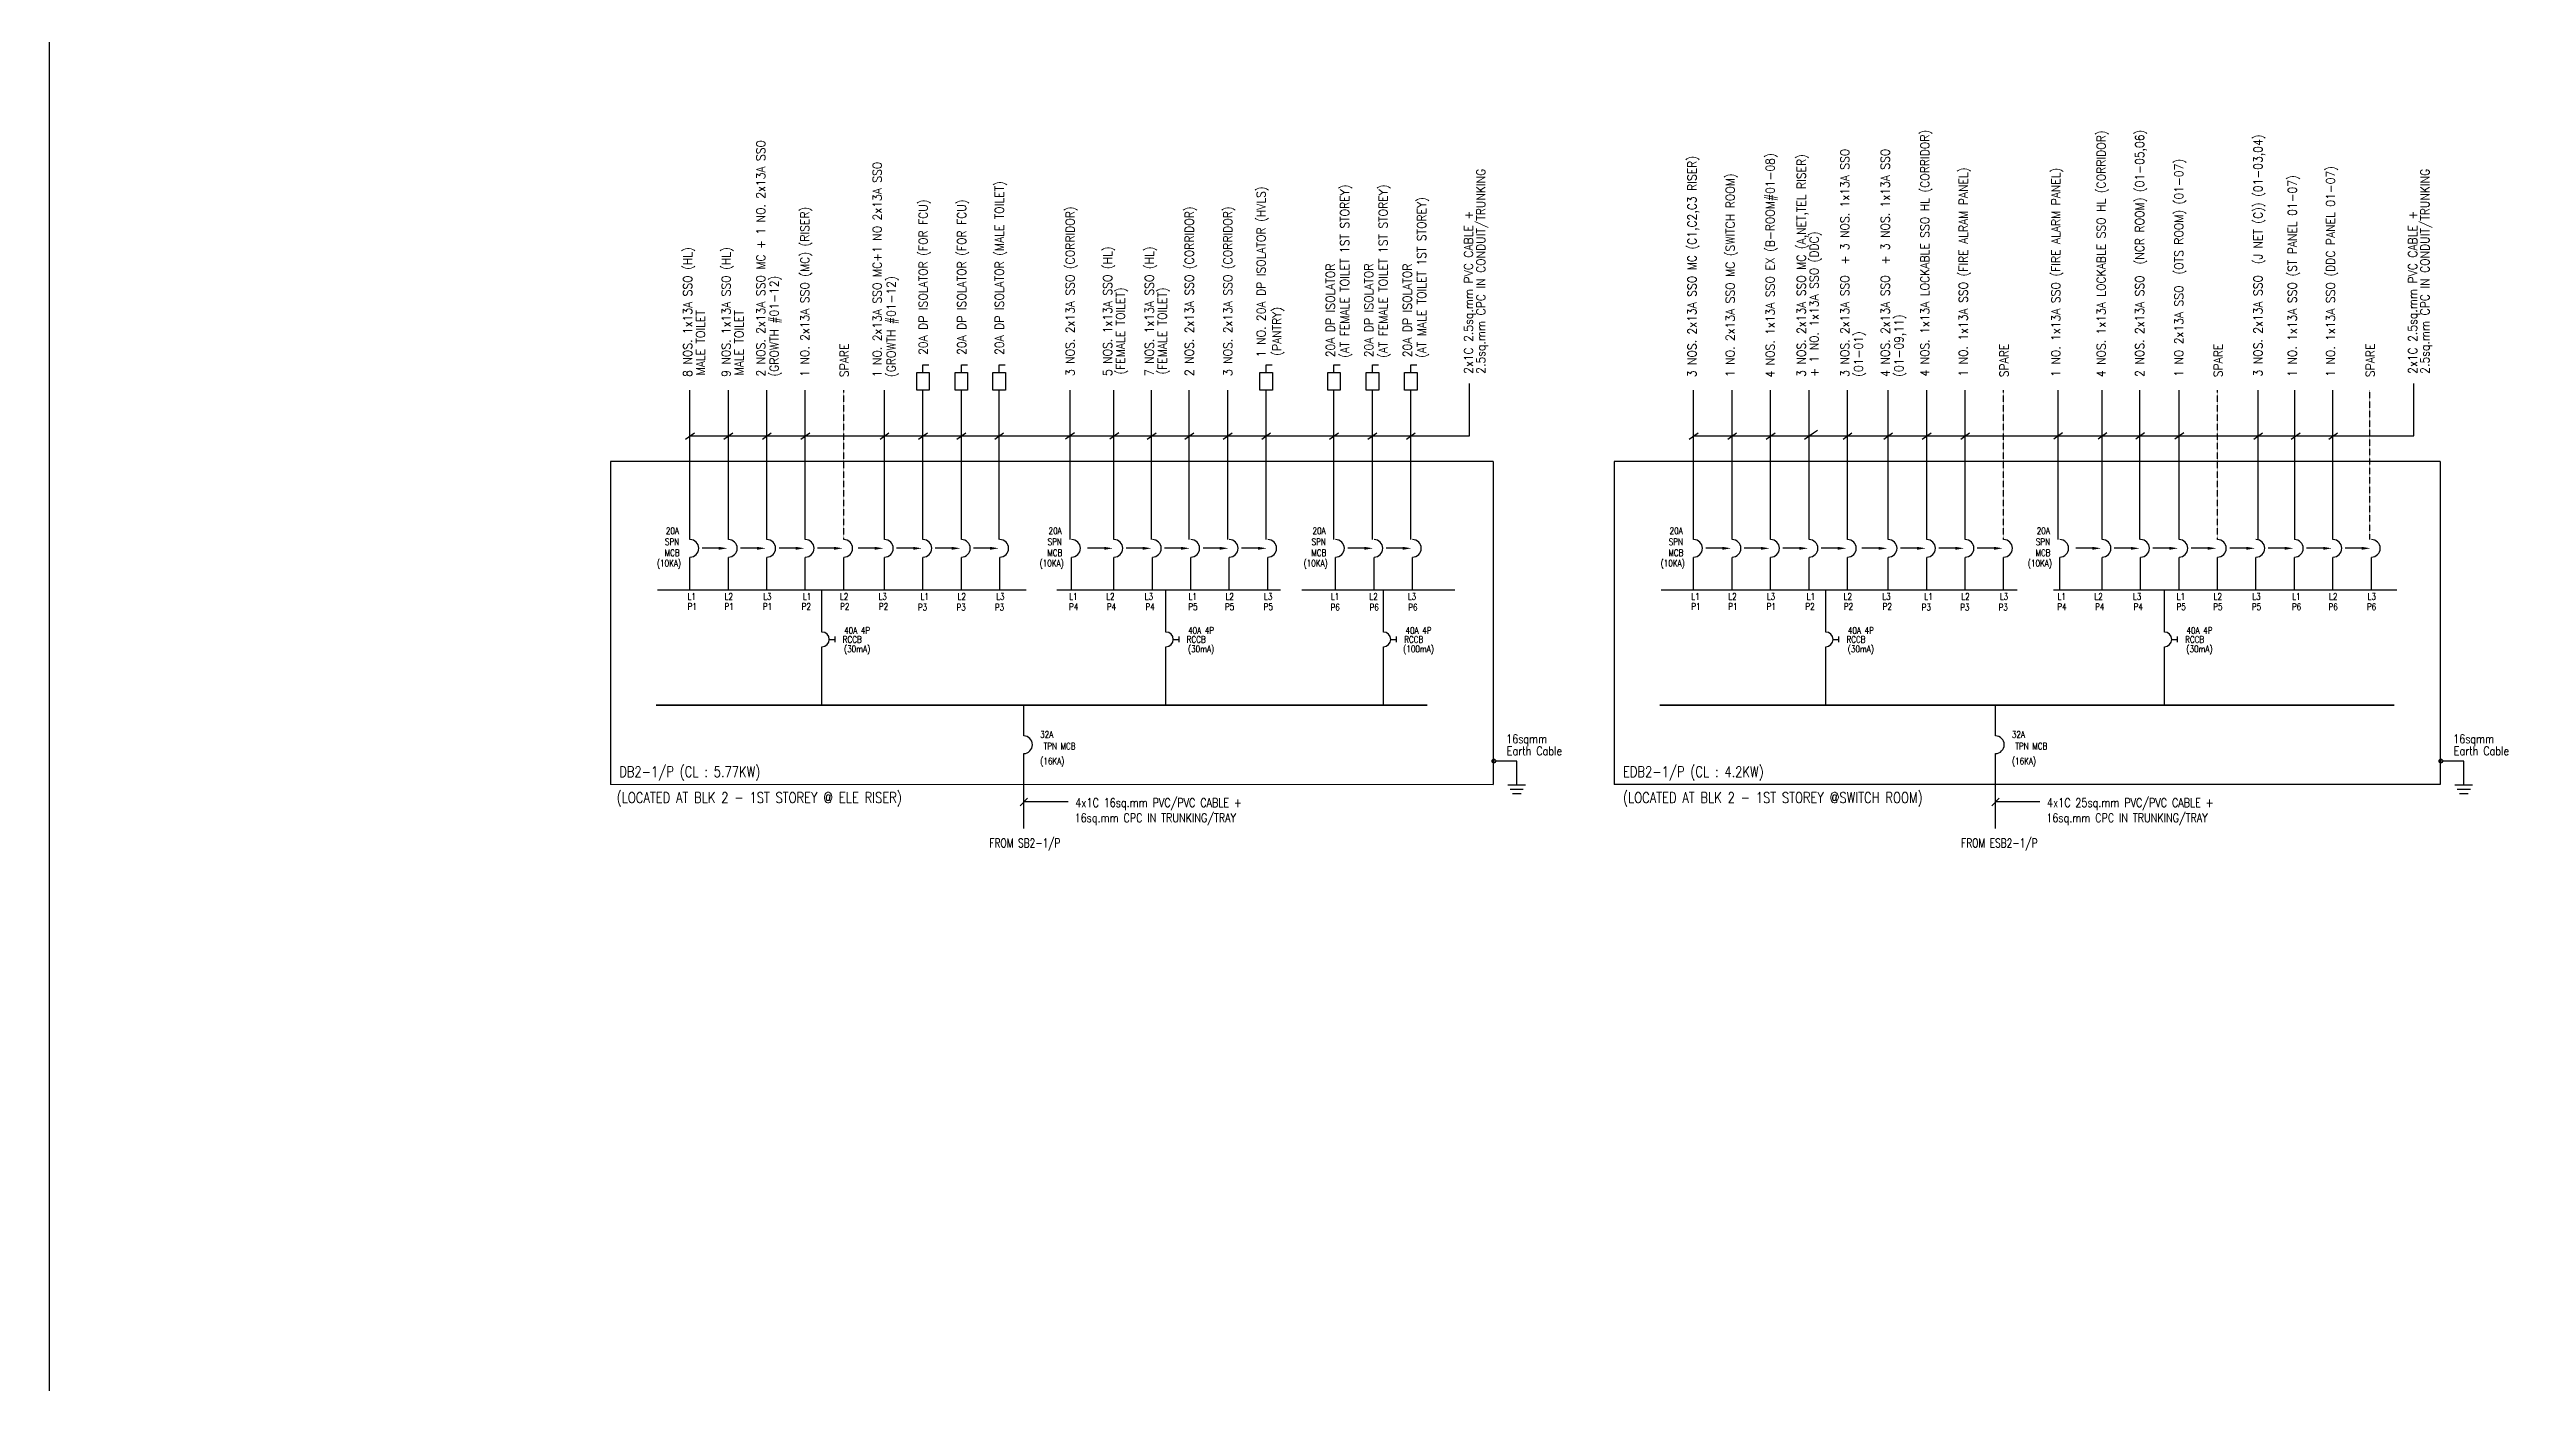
# Model space of a CAD drawing. Header units: millimetres. Extents: x 342787 to 562436, y 253179 to 528288.
# Drawn here: x 342787 to 427248, y 298650 to 344121 of the extents above; entities that cross this region are included whole.
import ezdxf
from ezdxf.enums import TextEntityAlignment as Align

# ---------------------------------------------------------------- set-up
doc = ezdxf.new("R2010")
doc.units = ezdxf.units.MM
doc.header["$LTSCALE"] = 0.01
doc.linetypes.add('DASHED', pattern=[19.05, 12.7, -6.35])
doc.linetypes.add('{ -E- }', pattern=[0])
doc.layers.add('E-_ELEC----_E-', color=3, linetype='Continuous')
doc.styles.add('100', font='romans.shx', dxfattribs={"width": 0.8, "height": 250})
doc.styles.add('A2', font='SIMPLEX.shx', dxfattribs={"width": 0.95, "height": 190})
doc.styles.add('PwNote', font='Romans.shx', dxfattribs={"width": 0.75, "bigfont": 'Special.shx'})
doc.styles.add('ROMANS', font='romans', dxfattribs={"width": 0.75})

# ---------------------------------------------------------------- blocks, each defined once
blk = doc.blocks.new('20A ISO')
at = {"color": 7}
blk.add_lwpolyline([(1003747, 407593), (1004173, 407593), (1004173, 406990), (1003747, 406990)], close=True, dxfattribs=at)
blk.add_lwpolyline([(1003960, 407593), (1003960, 407853), (1004166, 407853)], dxfattribs=at)

msp = doc.modelspace()

# ---------------------------------------------------------------- linework, layer by layer
at = {"linetype": '{ -E- }'}
for p, q in [((364623, 327419, 46506), (364623, 332509, 46506)), ((365935, 327419, 46506), (365935, 332509, 46506)), ((367246, 327419, 46506), (367246, 332509, 46506)), ((368558, 327419, 46506), (368558, 332509, 46506)), ((371257, 327419, 46506), (371257, 332509, 46506)), ((372569, 327419, 46506), (372569, 332509, 46506)), ((373881, 327419, 46506), (373881, 332509, 46506)), ((375167, 327420, 46506), (375167, 332510, 46506)), ((377584, 327422, 46506), (377584, 332511, 46506)), ((379081, 327419, 46506), (379081, 332509, 46506)), ((380368, 327420, 46506), (380368, 332510, 46506)), ((381651, 327424, 46506), (381651, 332514, 46506)), ((382962, 327424, 46506), (382962, 332514, 46506)), ((384274, 327424, 46506), (384274, 332514, 46506)), ((386585, 327424, 46506), (386585, 332514, 46506)), ((387897, 327424, 46506), (387897, 332514, 46506)), ((389208, 327424, 46506), (389208, 332514, 46506)), ((398850, 327419, 46506), (398850, 332509, 46506)), ((400161, 327419, 46506), (400161, 332509, 46506)), ((401473, 327419, 46506), (401473, 332509, 46506)), ((402785, 327419, 46506), (402785, 332509, 46506)), ((404096, 327419, 46506), (404096, 332509, 46506)), ((405484, 327419, 46506), (405484, 332509, 46506)), ((406796, 327419, 46506), (406796, 332509, 46506)), ((408107, 327419, 46506), (408107, 332509, 46506)), ((411281, 327422, 46506), (411281, 332511, 46506)), ((412778, 327419, 46506), (412778, 332509, 46506)), ((414065, 327420, 46506), (414065, 332510, 46506)), ((415401, 327419, 46506), (415401, 332509, 46506)), ((418101, 327419, 46506), (418101, 332509, 46506)), ((419347, 327422, 46506), (419347, 332511, 46506)), ((420651, 327422, 46506), (420651, 332511, 46506)), ((376005, 320723, 46506), (376005, 321770, 46506)), ((409140, 320723, 46506), (409140, 321770, 46506)), ((376005, 317564, 46506), (376005, 320123, 46506)), ((409140, 317564, 46506), (409140, 320123, 46506)), ((392817, 319868, 46506), (392038, 319868, 46506)), ((425109, 319868, 46506), (424330, 319868, 46506))]:
    msp.add_line(p, q, dxfattribs=at)
at = {"linetype": 'DASHED', "ltscale": 10}
for p, q in [((369870, 327419, 46506), (369870, 332509, 46506)), ((409419, 327419, 46506), (409419, 332509, 46506)), ((416717, 327419, 46506), (416717, 332509, 46506)), ((421906, 327424, 46506), (421906, 332514, 46506))]:
    msp.add_line(p, q, dxfattribs=at)
for p, q in [((402770, 330942, 93012), (403071, 331151, 93012)), ((364472, 330845, 46506), (364774, 331054, 46506)), ((365784, 330845, 46506), (366085, 331054, 46506)), ((367096, 330845, 46506), (367397, 331054, 46506)), ((368407, 330845, 46506), (368709, 331054, 46506)), ((371107, 330845, 46506), (371408, 331054, 46506)), ((372418, 330845, 46506), (372720, 331054, 46506)), ((373730, 330845, 46506), (374031, 331054, 46506)), ((375016, 330845, 46506), (375318, 331054, 46506)), ((377433, 330853, 46506), (377735, 331062, 46506)), ((378942, 330853, 46506), (379244, 331062, 46506)), ((380217, 330845, 46506), (380519, 331054, 46506)), ((381500, 330845, 46506), (381802, 331054, 46506)), ((382812, 330845, 46506), (383113, 331054, 46506)), ((384123, 330844, 46506), (384425, 331053, 46506)), ((386433, 330844, 46506), (386734, 331053, 46506)), ((387744, 330844, 46506), (388046, 331053, 46506)), ((389056, 330844, 46506), (389358, 331053, 46506)), ((398699, 330845, 46506), (399001, 331054, 46506)), ((400011, 330845, 46506), (400312, 331054, 46506)), ((401322, 330845, 46506), (401624, 331054, 46506)), ((402634, 330845, 46506), (402935, 331054, 46506)), ((403946, 330845, 46506), (404247, 331054, 46506)), ((405333, 330845, 46506), (405635, 331054, 46506)), ((406645, 330845, 46506), (406946, 331054, 46506)), ((407956, 330845, 46506), (408258, 331054, 46506)), ((411130, 330853, 46506), (411432, 331062, 46506)), ((412639, 330853, 46506), (412941, 331062, 46506)), ((413926, 330854, 46506), (414227, 331063, 46506)), ((415262, 330853, 46506), (415564, 331062, 46506)), ((417950, 330845, 46506), (418252, 331054, 46506)), ((419229, 330845, 46506), (419530, 331054, 46506)), ((420507, 330845, 46506), (420809, 331054, 46506)), ((365604, 327119, 46506), (365039, 327119, 46506)), ((366915, 327119, 46506), (366351, 327119, 46506)), ((368227, 327119, 46506), (367662, 327119, 46506)), ((369539, 327119, 46506), (368974, 327119, 46506)), ((370926, 327119, 46506), (370362, 327119, 46506)), ((372238, 327119, 46506), (371673, 327119, 46506)), ((373549, 327119, 46506), (372985, 327119, 46506)), ((374861, 327119, 46506), (374296, 327119, 46506)), ((378750, 327119, 46506), (378185, 327119, 46506)), ((380062, 327119, 46506), (379497, 327119, 46506)), ((381373, 327119, 46506), (380809, 327119, 46506)), ((382685, 327119, 46506), (382120, 327119, 46506)), ((383997, 327119, 46506), (383432, 327119, 46506)), ((387619, 327119, 46506), (387055, 327119, 46506)), ((388931, 327119, 46506), (388366, 327119, 46506)), ((399830, 327119, 46506), (399266, 327119, 46506)), ((401142, 327119, 46506), (400577, 327119, 46506)), ((402454, 327119, 46506), (401889, 327119, 46506)), ((403765, 327119, 46506), (403201, 327119, 46506)), ((405153, 327119, 46506), (404588, 327119, 46506)), ((406465, 327119, 46506), (405900, 327119, 46506)), ((407776, 327119, 46506), (407211, 327119, 46506)), ((409088, 327119, 46506), (408523, 327119, 46506)), ((412447, 327119, 46506), (411882, 327119, 46506)), ((413759, 327119, 46506), (413194, 327119, 46506)), ((415070, 327119, 46506), (414506, 327119, 46506)), ((416382, 327119, 46506), (415817, 327119, 46506)), ((417694, 327119, 46506), (417129, 327119, 46506)), ((419005, 327119, 46506), (418441, 327119, 46506)), ((420317, 327119, 46506), (419752, 327119, 46506)), ((421629, 327119, 46506), (421064, 327119, 46506)), ((364623, 325700, 46506), (364623, 326807, 46506)), ((365935, 325700, 46506), (365935, 326807, 46506)), ((367246, 325700, 46506), (367246, 326807, 46506)), ((368558, 325700, 46506), (368558, 326807, 46506)), ((369870, 325700, 46506), (369870, 326807, 46506)), ((371257, 325700, 46506), (371257, 326807, 46506)), ((372569, 325700, 46506), (372569, 326807, 46506)), ((373881, 325700, 46506), (373881, 326807, 46506)), ((375192, 325700, 46506), (375192, 326807, 46506)), ((377637, 325700, 46506), (377637, 326807, 46506)), ((379081, 325700, 46506), (379081, 326807, 46506)), ((380393, 325700, 46506), (380393, 326807, 46506)), ((381704, 325700, 46506), (381704, 326807, 46506)), ((383016, 325700, 46506), (383016, 326807, 46506)), ((384328, 325700, 46506), (384328, 326807, 46506)), ((386639, 325700, 46506), (386639, 326807, 46506)), ((387950, 325700, 46506), (387950, 326807, 46506)), ((389262, 325700, 46506), (389262, 326807, 46506)), ((398850, 325700, 46506), (398850, 326807, 46506)), ((400161, 325700, 46506), (400161, 326807, 46506)), ((401473, 325700, 46506), (401473, 326807, 46506)), ((402785, 325700, 46506), (402785, 326807, 46506)), ((404096, 325700, 46506), (404096, 326807, 46506)), ((405484, 325700, 46506), (405484, 326807, 46506)), ((406796, 325700, 46506), (406796, 326807, 46506)), ((408107, 325700, 46506), (408107, 326807, 46506)), ((409419, 325700, 46506), (409419, 326807, 46506)), ((411334, 325700, 46506), (411334, 326807, 46506)), ((412778, 325700, 46506), (412778, 326807, 46506)), ((414090, 325700, 46506), (414090, 326807, 46506)), ((415401, 325700, 46506), (415401, 326807, 46506)), ((416713, 325700, 46506), (416713, 326807, 46506)), ((418025, 325700, 46506), (418025, 326807, 46506)), ((419336, 325700, 46506), (419336, 326807, 46506)), ((420648, 325700, 46506), (420648, 326807, 46506)), ((421960, 325700, 46506), (421960, 326807, 46506)), ((369127, 324265, 46506), (369127, 325700, 46506)), ((380856, 324265, 46506), (380856, 325700, 46506)), ((388271, 324265, 46506), (388271, 325700, 46506)), ((403354, 324265, 46506), (403354, 325700, 46506)), ((414901, 324265, 46506), (414901, 325700, 46506)), ((369127, 321770, 46506), (369127, 323765, 46506)), ((369377, 324015, 46506), (369577, 324015, 46506)), ((369577, 323915, 46506), (369577, 324115, 46506)), ((380856, 321770, 46506), (380856, 323765, 46506)), ((381106, 324015, 46506), (381306, 324015, 46506)), ((381306, 323915, 46506), (381306, 324115, 46506)), ((388271, 321770, 46506), (388271, 323765, 46506)), ((388521, 324015, 46506), (388721, 324015, 46506)), ((388721, 323915, 46506), (388721, 324115, 46506)), ((403354, 321770, 46506), (403354, 323765, 46506)), ((403604, 324015, 46506), (403804, 324015, 46506)), ((403804, 323915, 46506), (403804, 324115, 46506)), ((414901, 321770, 46506), (414901, 323765, 46506)), ((415151, 324015, 46506), (415351, 324015, 46506)), ((415351, 323915, 46506), (415351, 324115, 46506)), ((392817, 319061, 46506), (392817, 319868, 46506)), ((425109, 319061, 46506), (425109, 319868, 46506)), ((375880, 318346, 46506), (376130, 318596, 46506)), ((377524, 318471, 46506), (376005, 318471, 46506)), ((392517, 319061, 46506), (393117, 319061, 46506)), ((392592, 318911, 46506), (393042, 318911, 46506)), ((392667, 318761, 46506), (392967, 318761, 46506)), ((409015, 318346, 46506), (409265, 318596, 46506)), ((410659, 318471, 46506), (409140, 318471, 46506)), ((424809, 319061, 46506), (425409, 319061, 46506)), ((424884, 318911, 46506), (425334, 318911, 46506)), ((424959, 318761, 46506), (425259, 318761, 46506))]:
    msp.add_line(p, q)
at = {"linetype": '{ -E- }', "ltscale": 1.5}
for p, q in [((392015, 330082, 46506), (361915, 330082, 46506)), ((424307, 330082, 46506), (396142, 330082, 46506)), ((392015, 319061, 46506), (361915, 319068, 46506)), ((424307, 319068, 46506), (396142, 319068, 46506))]:
    msp.add_line(p, q, dxfattribs=at)
at = {"color": 2}
msp.add_lwpolyline([(342787, 434682), (562436, 434682), (562436, 253179), (342787, 253179)], close=True, dxfattribs=at)
at = {"linetype": '{ -E- }', "ltscale": 1.5, "elevation": 46506}
for points in [[(364623, 330949), (391204, 330949), (391204, 332737)], [(398850, 330949), (423407, 330949), (423407, 332737)], [(361915, 330082), (361915, 319068)], [(392015, 330082), (392015, 319068)], [(396142, 330082), (396142, 319068)], [(424307, 330082), (424307, 319068)]]:
    msp.add_lwpolyline(points, dxfattribs=at)
at = {"const_width": 50, "elevation": 46506}
for points in [[(363509, 325700), (376095, 325700)], [(377133, 325700), (384764, 325700)], [(385486, 325700), (390715, 325700)], [(397736, 325700), (409892, 325700)], [(411120, 325700), (422835, 325700)], [(363462, 321770), (389763, 321770)], [(397689, 321770), (422738, 321770)]]:
    msp.add_lwpolyline(points, dxfattribs=at)
for centre in [(392038, 319868, 46506), (424330, 319868, 46506)]:
    msp.add_circle(centre, 63.8)
for centre, radius in [((364623, 327119, 46506), 300), ((365935, 327119, 46506), 300), ((367246, 327119, 46506), 300), ((368558, 327119, 46506), 300), ((369870, 327119, 46506), 300), ((371257, 327119, 46506), 300), ((372569, 327119, 46506), 300), ((373881, 327119, 46506), 300), ((375192, 327119, 46506), 300), ((377637, 327119, 46506), 300), ((379081, 327119, 46506), 300), ((380393, 327119, 46506), 300), ((381704, 327119, 46506), 300), ((383016, 327119, 46506), 300), ((384328, 327119, 46506), 300), ((386639, 327119, 46506), 300), ((387950, 327119, 46506), 300), ((389262, 327119, 46506), 300), ((398850, 327119, 46506), 300), ((400161, 327119, 46506), 300), ((401473, 327119, 46506), 300), ((402785, 327119, 46506), 300), ((404096, 327119, 46506), 300), ((405484, 327119, 46506), 300), ((406796, 327119, 46506), 300), ((408107, 327119, 46506), 300), ((409419, 327119, 46506), 300), ((411334, 327119, 46506), 300), ((412778, 327119, 46506), 300), ((414090, 327119, 46506), 300), ((415401, 327119, 46506), 300), ((416713, 327119, 46506), 300), ((418025, 327119, 46506), 300), ((419336, 327119, 46506), 300), ((420648, 327119, 46506), 300), ((421960, 327119, 46506), 300), ((369127, 324015, 46506), 250), ((380856, 324015, 46506), 250), ((388271, 324015, 46506), 250), ((403354, 324015, 46506), 250), ((414901, 324015, 46506), 250), ((376005, 320423, 46506), 300), ((409140, 320423, 46506), 300)]:
    msp.add_arc(centre, radius, 270, 90)
for points in [[(365604, 327169, 46506), (365904, 327119, 46506), (365604, 327069, 46506)], [(366915, 327169, 46506), (367215, 327119, 46506), (366915, 327069, 46506)], [(368227, 327169, 46506), (368527, 327119, 46506), (368227, 327069, 46506)], [(369539, 327169, 46506), (369839, 327119, 46506), (369539, 327069, 46506)], [(370926, 327169, 46506), (371226, 327119, 46506), (370926, 327069, 46506)], [(372238, 327169, 46506), (372538, 327119, 46506), (372238, 327069, 46506)], [(373549, 327169, 46506), (373849, 327119, 46506), (373549, 327069, 46506)], [(374861, 327169, 46506), (375161, 327119, 46506), (374861, 327069, 46506)], [(378750, 327169, 46506), (379050, 327119, 46506), (378750, 327069, 46506)], [(380062, 327169, 46506), (380362, 327119, 46506), (380062, 327069, 46506)], [(381373, 327169, 46506), (381673, 327119, 46506), (381373, 327069, 46506)], [(382685, 327169, 46506), (382985, 327119, 46506), (382685, 327069, 46506)], [(383997, 327169, 46506), (384297, 327119, 46506), (383997, 327069, 46506)], [(387619, 327169, 46506), (387919, 327119, 46506), (387619, 327069, 46506)], [(388931, 327169, 46506), (389231, 327119, 46506), (388931, 327069, 46506)], [(399830, 327169, 46506), (400130, 327119, 46506), (399830, 327069, 46506)], [(401142, 327169, 46506), (401442, 327119, 46506), (401142, 327069, 46506)], [(402454, 327169, 46506), (402754, 327119, 46506), (402454, 327069, 46506)], [(403765, 327169, 46506), (404065, 327119, 46506), (403765, 327069, 46506)], [(405153, 327169, 46506), (405453, 327119, 46506), (405153, 327069, 46506)], [(406465, 327169, 46506), (406765, 327119, 46506), (406465, 327069, 46506)], [(407776, 327169, 46506), (408076, 327119, 46506), (407776, 327069, 46506)], [(409088, 327169, 46506), (409388, 327119, 46506), (409088, 327069, 46506)], [(412447, 327169, 46506), (412747, 327119, 46506), (412447, 327069, 46506)], [(413759, 327169, 46506), (414059, 327119, 46506), (413759, 327069, 46506)], [(415070, 327169, 46506), (415370, 327119, 46506), (415070, 327069, 46506)], [(416382, 327169, 46506), (416682, 327119, 46506), (416382, 327069, 46506)], [(417694, 327169, 46506), (417994, 327119, 46506), (417694, 327069, 46506)], [(419005, 327169, 46506), (419305, 327119, 46506), (419005, 327069, 46506)], [(420317, 327169, 46506), (420617, 327119, 46506), (420317, 327069, 46506)], [(421629, 327169, 46506), (421929, 327119, 46506), (421629, 327069, 46506)]]:
    msp.add_solid(points)

# ---------------------------------------------------------------- block references
at = {"layer": 'E-_ELEC----_E-'}
for p in [(-631391, -74481, 46506), (-630079, -74481, 46506), (-628793, -74480, 46506), (-619686, -74480, 46506), (-617375, -74476, 46506), (-616063, -74476, 46506), (-614752, -74476, 46506)]:
    msp.add_blockref('20A ISO', p, dxfattribs=at)

# ---------------------------------------------------------------- texts
for s, height, rotation, style, width, p in [('4 NOS. 1x13A LOCKABLE SSO HL (CORRIDOR) ', 300, 90, 'A2', 0.9, (406884, 332971, 46506)), ('4 NOS. 1x13A LOCKABLE SSO HL (CORRIDOR) ', 300, 90, 'A2', 0.9, (412896, 332952, 46506)), ('2 NOS. 2x13A SSO  (NCR ROOM) (01-05,06) ', 300, 90, 'A2', 0.9, (414208, 332965, 46506)), ('2 NOS. 2x13A SSO MC + 1 NO. 2x13A SSO', 300, 90, 'A2', 0.9, (367188, 332973, 46506)), ('3 NOS. 2x13A SSO MC (C1,C2,C3 RISER) ', 300, 90, 'A2', 0.9, (398943, 332950, 46506)), ('4 NOS. 1x13A SSO EX (B-ROOM#01-08) ', 300, 90, 'A2', 0.9, (401608, 332938, 46506)), ('3 NOS. 2x13A SSO MC (A,NET,TEL RISER) ', 300, 90, 'A2', 0.9, (402671, 332966, 46506)), ('3 NOS. 2x13A SSO  + 3 NOS. 1x13A SSO ', 300, 90, 'A2', 0.9, (404155, 332966, 46506)), ('4 NOS. 2x13A SSO  + 3 NOS. 1x13A SSO ', 300, 90, 'A2', 0.9, (405534, 332966, 46506)), ('3 NOS. 2x13A SSO  (J NET (C)) (01-03,04) ', 300, 90, 'A2', 0.9, (418243, 332976, 46506)), ('1 NO. 2x13A SSO MC+1 NO 2x13A SSO', 300, 90, 'A2', 0.9, (371161, 332950, 46506)), ('20A DP ISOLATOR (MALE TOILET)', 300, 90, 'A2', 0.9, (375325, 333709, 46506)), ('2.5sq.mm CPC IN CONDUIT/TRUNKING', 300, 90, 'A2', 0.9, (391742, 333068, 46506)), ('1 NO. 2x13A SSO MC (SWITCH ROOM) ', 300, 90, 'A2', 0.9, (400247, 332957, 46506)), ('1 NO. 1x13A SSO (FIRE ALRAM PANEL) ', 300, 90, 'A2', 0.9, (408195, 332971, 46506)), ('1 NO. 1x13A SSO (FIRE ALARM PANEL) ', 300, 90, 'A2', 0.9, (411348, 332965, 46506)), ('1 NO 2x13A SSO  (OTS ROOM) (01-07) ', 300, 90, 'A2', 0.9, (415545, 332965, 46506)), ('1 NO. 1x13A SSO (ST PANEL 01-07) ', 300, 90, 'A2', 0.9, (419415, 332965, 46506)), ('1 NO. 1x13A SSO (DDC PANEL 01-07) ', 300, 90, 'A2', 0.9, (420718, 332965, 46506)), ('2.5sq.mm CPC IN CONDUIT/TRUNKING', 300, 90, 'A2', 0.9, (423937, 333068, 46506)), ('1 NO. 2x13A SSO (MC) (RISER) ', 300, 90, 'A2', 0.9, (368691, 332964, 46506)), ('20A DP ISOLATOR (FOR FCU)', 300, 90, 'A2', 0.9, (372727, 333709, 46506)), ('20A DP ISOLATOR (FOR FCU)', 300, 90, 'A2', 0.9, (374039, 333709, 46506)), ('3 NOS. 2x13A SSO (CORRIDOR) ', 300, 90, 'A2', 0.9, (377736, 332990, 46506)), ('2 NOS. 2x13A SSO (CORRIDOR) ', 300, 90, 'A2', 0.9, (381803, 332990, 46506)), ('3 NOS. 2x13A SSO (CORRIDOR) ', 300, 90, 'A2', 0.9, (383115, 332990, 46506)), ('1 NO. 20A DP ISOLATOR (HVLS) ', 300, 90, 'A2', 0.9, (384250, 333637, 46506)), ('(AT FEMALE TOILET 1ST STOREY)', 300, 90, 'A2', 0.9, (387101, 333607, 46506)), ('(AT FEMALE TOILET 1ST STOREY)', 300, 90, 'A2', 0.9, (388412, 333607, 46506)), ('(AT MALE TOILET 1ST STOREY)', 300, 90, 'A2', 0.9, (389724, 333607, 46506)), ('2x1C 2.5sq.mm PVC CABLE +', 300, 90, 'A2', 0.9, (391323, 333068, 46506)), ('+ 1 NO. 1x13A SSO (DDC) ', 300, 90, 'A2', 0.9, (403110, 332966, 46506)), ('2x1C 2.5sq.mm PVC CABLE +', 300, 90, 'A2', 0.9, (423518, 333068, 46506)), ('8 NOS. 1x13A SSO (HL) ', 300, 90, 'A2', 0.9, (364696, 332964, 46506)), ('9 NOS. 1x13A SSO (HL) ', 300, 90, 'A2', 0.9, (366008, 332964, 46506)), ('5 NOS. 1x13A SSO (HL) ', 300, 90, 'A2', 0.9, (379016, 332991, 46506)), ('7 NOS. 1x13A SSO (HL) ', 300, 90, 'A2', 0.9, (380441, 332991, 46506)), ('(GROWTH #01-12) ', 300, 90, 'A2', 0.9, (367648, 332973, 46506)), ('(GROWTH #01-12) ', 300, 90, 'A2', 0.9, (371636, 332956, 46506)), ('20A DP ISOLATOR', 300, 90, 'A2', 0.9, (386613, 333631, 46506)), ('20A DP ISOLATOR', 300, 90, 'A2', 0.9, (387924, 333631, 46506)), ('20A DP ISOLATOR', 300, 90, 'A2', 0.9, (389236, 333631, 46506)), ('(FEMALE TOILET)', 300, 90, 'A2', 0.9, (379455, 333039)), ('(FEMALE TOILET)', 300, 90, 'A2', 0.9, (380881, 333039)), ('MALE TOILET', 300, 90, 'A2', 0.9, (365136, 333012)), ('MALE TOILET', 300, 90, 'A2', 0.9, (366448, 333012)), ('(PANTRY)', 300, 90, 'A2', 0.9, (384787, 333680)), ('(01-01) ', 300, 90, 'A2', 0.9, (404621, 332966, 46506)), ('(01-09,11) ', 300, 90, 'A2', 0.9, (406000, 332966, 46506)), ('SPARE', 300, 90, 'A2', 0.9, (370035, 332953, 46506)), ('SPARE', 300, 90, 'A2', 0.9, (409584, 332948, 46506)), ('SPARE', 300, 90, 'A2', 0.9, (416882, 332948, 46506)), ('SPARE', 300, 90, 'A2', 0.9, (422071, 332953, 46506)), ('(10KA)', 225, 360, '100', 0.8, (363498, 326497, 46506)), ('(10KA)', 225, 360, '100', 0.8, (376547, 326497, 46506)), ('(10KA)', 225, 360, '100', 0.8, (385548, 326497, 46506)), ('(10KA)', 225, 360, '100', 0.8, (397724, 326497, 46506)), ('(10KA)', 225, 360, '100', 0.8, (410244, 326497, 46506)), ('4x1C 16sq.mm PVC/PVC CABLE +', 300, 360, 'PwNote', 0.8, (377766, 318298, 46506)), ('4x1C 25sq.mm PVC/PVC CABLE +', 300, 360, 'PwNote', 0.8, (410901, 318298, 46506)), ('16sq.mm CPC IN TRUNKING/TRAY', 300, 360, 'PwNote', 0.8, (377741, 317782, 46506)), ('16sq.mm CPC IN TRUNKING/TRAY', 300, 360, 'PwNote', 0.8, (410876, 317782, 46506))]:
    msp.add_text(s, height=height, rotation=rotation, dxfattribs=dict(style=style, width=width)).set_placement(p)
for s, height, style, width, p in [('20A', 225, '100', 0.8, (363804, 327604, 46506)), ('20A', 225, '100', 0.8, (376853, 327604, 46506)), ('20A', 225, '100', 0.8, (385854, 327604, 46506)), ('20A', 225, '100', 0.8, (398030, 327604, 46506)), ('20A', 225, '100', 0.8, (410550, 327604, 46506)), ('MCB', 225, '100', 0.8, (363763, 326854, 46506)), ('SPN', 225, '100', 0.8, (363772, 327229, 46506)), ('MCB', 225, '100', 0.8, (376812, 326854, 46506)), ('SPN', 225, '100', 0.8, (376821, 327229, 46506)), ('MCB', 225, '100', 0.8, (385813, 326854, 46506)), ('SPN', 225, '100', 0.8, (385822, 327229, 46506)), ('MCB', 225, '100', 0.8, (397990, 326854, 46506)), ('SPN', 225, '100', 0.8, (397998, 327229, 46506)), ('MCB', 225, '100', 0.8, (410509, 326854, 46506)), ('SPN', 225, '100', 0.8, (410518, 327229, 46506)), ('L1', 225, '100', 0.8, (364545, 325360, 46506)), ('P1', 225, '100', 0.8, (364545, 325024, 46506)), ('P1', 225, '100', 0.8, (365800, 325024, 46506)), ('L2', 225, '100', 0.8, (365804, 325360, 46506)), ('P1', 225, '100', 0.8, (367111, 325024, 46506)), ('L3', 225, '100', 0.8, (367119, 325360, 46506)), ('P2', 225, '100', 0.8, (368434, 325024, 46506)), ('L1', 225, '100', 0.8, (368479, 325360, 46506)), ('L2', 225, '100', 0.8, (369739, 325360, 46506)), ('P2', 225, '100', 0.8, (369746, 325024, 46506)), ('L3', 225, '100', 0.8, (371054, 325360, 46506)), ('P2', 225, '100', 0.8, (371068, 325024, 46506)), ('P3', 225, '100', 0.8, (372399, 324999, 46506)), ('L1', 225, '100', 0.8, (372490, 325360, 46506)), ('P3', 225, '100', 0.8, (373711, 324999, 46506)), ('L2', 225, '100', 0.8, (373750, 325360, 46506)), ('P3', 225, '100', 0.8, (375023, 324999, 46506)), ('L3', 225, '100', 0.8, (375064, 325360, 46506)), ('P4', 225, '100', 0.8, (377552, 325016, 46506)), ('L1', 225, '100', 0.8, (377559, 325360, 46506)), ('L2', 225, '100', 0.8, (378818, 325360, 46506)), ('P4', 225, '100', 0.8, (378842, 325016, 46506)), ('L3', 225, '100', 0.8, (380133, 325360, 46506)), ('P4', 225, '100', 0.8, (380156, 325016, 46506)), ('P5', 225, '100', 0.8, (381619, 325016, 46506)), ('L1', 225, '100', 0.8, (381626, 325360, 46506)), ('P5', 225, '100', 0.8, (382869, 325016, 46506)), ('L2', 225, '100', 0.8, (382885, 325360, 46506)), ('P5', 225, '100', 0.8, (384189, 325016, 46506)), ('L3', 225, '100', 0.8, (384200, 325360, 46506)), ('P6', 225, '100', 0.8, (386469, 324999, 46506)), ('L1', 225, '100', 0.8, (386480, 325360, 46506)), ('L2', 225, '100', 0.8, (387792, 325360, 46506)), ('P6', 225, '100', 0.8, (387799, 324999, 46506)), ('L3', 225, '100', 0.8, (389103, 325360, 46506)), ('P6', 225, '100', 0.8, (389117, 324999, 46506)), ('L1', 225, '100', 0.8, (398771, 325360, 46506)), ('P1', 225, '100', 0.8, (398772, 325024, 46506)), ('P1', 225, '100', 0.8, (400027, 325024, 46506)), ('L2', 225, '100', 0.8, (400030, 325360, 46506)), ('P1', 225, '100', 0.8, (401338, 325024, 46506)), ('L3', 225, '100', 0.8, (401345, 325360, 46506)), ('P2', 225, '100', 0.8, (402661, 325024, 46506)), ('L1', 225, '100', 0.8, (402706, 325360, 46506)), ('L2', 225, '100', 0.8, (403965, 325360, 46506)), ('P2', 225, '100', 0.8, (403972, 325024, 46506)), ('L3', 225, '100', 0.8, (405280, 325360, 46506)), ('P2', 225, '100', 0.8, (405295, 325024, 46506)), ('P3', 225, '100', 0.8, (406626, 324999, 46506)), ('L1', 225, '100', 0.8, (406717, 325360, 46506)), ('P3', 225, '100', 0.8, (407938, 324999, 46506)), ('L2', 225, '100', 0.8, (407976, 325360, 46506)), ('P3', 225, '100', 0.8, (409249, 324999, 46506)), ('L3', 225, '100', 0.8, (409291, 325360, 46506)), ('P4', 225, '100', 0.8, (411249, 325016, 46506)), ('L1', 225, '100', 0.8, (411256, 325360, 46506)), ('L2', 225, '100', 0.8, (412515, 325360, 46506)), ('P4', 225, '100', 0.8, (412539, 325016, 46506)), ('L3', 225, '100', 0.8, (413830, 325360, 46506)), ('P4', 225, '100', 0.8, (413853, 325016, 46506)), ('P5', 225, '100', 0.8, (415316, 325016, 46506)), ('L1', 225, '100', 0.8, (415323, 325360, 46506)), ('P5', 225, '100', 0.8, (416566, 325016, 46506)), ('L2', 225, '100', 0.8, (416582, 325360, 46506)), ('P5', 225, '100', 0.8, (417886, 325016, 46506)), ('L3', 225, '100', 0.8, (417897, 325360, 46506)), ('P6', 225, '100', 0.8, (419251, 325016, 46506)), ('L1', 225, '100', 0.8, (419258, 325360, 46506)), ('P6', 225, '100', 0.8, (420497, 325016, 46506)), ('L2', 225, '100', 0.8, (420517, 325360, 46506)), ('P6', 225, '100', 0.8, (421808, 325016, 46506)), ('L3', 225, '100', 0.8, (421832, 325360, 46506)), ('FROM SB2-1/P', 300, 'PwNote', 0.75, (374837, 316923, 46506)), ('FROM ESB2-1/P', 300, 'PwNote', 0.75, (407972, 316923, 46506))]:
    msp.add_text(s, height=height, dxfattribs=dict(style=style, width=width)).set_placement(p)
at = {"width": 0.8}
for s, height, style, p in [('40A 4P ', 225, '100', (370387, 324321, 46506)), ('40A 4P ', 225, '100', (382116, 324321, 46506)), ('40A 4P ', 225, '100', (389531, 324321, 46506)), ('40A 4P ', 225, '100', (404614, 324321, 46506)), ('40A 4P ', 225, '100', (416161, 324321, 46506)), ('RCCB', 225, '100', (370159, 324013, 46506)), ('(30mA)', 225, '100', (370325, 323672, 46506)), ('RCCB', 225, '100', (381888, 324013, 46506)), ('(30mA)', 225, '100', (382054, 323672, 46506)), ('(100mA)', 225, '100', (389469, 323672, 46506)), ('RCCB', 225, '100', (389303, 324013, 46506)), ('RCCB', 225, '100', (404386, 324013, 46506)), ('(30mA)', 225, '100', (404552, 323672, 46506)), ('RCCB', 225, '100', (415933, 324013, 46506)), ('(30mA)', 225, '100', (416099, 323672, 46506)), ('32A ', 225, '100', (376851, 320773, 46506)), ('TPN MCB', 225, '100', (377229, 320378, 46506)), ('16sqmm ', 300, 'ROMANS', (393238, 320571, 46506)), ('Earth Cable', 300, 'ROMANS', (393418, 320213, 46506)), ('32A ', 225, '100', (409986, 320773, 46506)), ('TPN MCB', 225, '100', (410364, 320378, 46506)), ('16sqmm ', 300, 'ROMANS', (425530, 320571, 46506)), ('Earth Cable', 300, 'ROMANS', (425710, 320213, 46506)), ('(16KA)', 225, '100', (376980, 319850, 46506)), ('(16KA)', 225, '100', (410115, 319850, 46506))]:
    msp.add_text(s, height=height, dxfattribs=dict(at, style=style)).set_placement(p, align=Align.MIDDLE)
at = {"ltscale": 1.5, "style": 'PwNote', "width": 0.8}
for s, p in [('DB2-1/P (CL : 5.77KW)', (362213, 319323, 46506)), ('EDB2-1/P (CL : 4.2KW)', (396440, 319323, 46506)), ('(LOCATED AT BLK 2 - 1ST STOREY @ ELE RISER)', (362124, 318442, 46506)), ('(LOCATED AT BLK 2 - 1ST STOREY @SWITCH ROOM)', (396440, 318442, 46506))]:
    msp.add_text(s, height=360, dxfattribs=at).set_placement(p)

doc.saveas('drawing.dxf')
